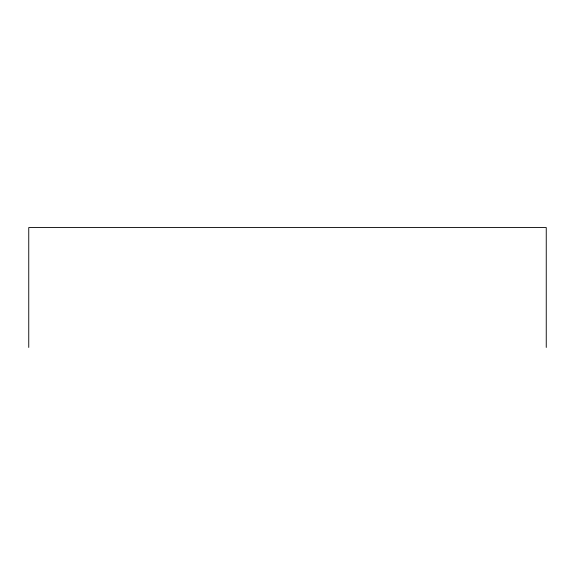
<?xml version="1.0" encoding="UTF-8"?>
<svg xmlns="http://www.w3.org/2000/svg" width="575" height="575" viewBox="0 0 575 575"><rect width="100%" height="100%" fill="white"/><g stroke="black" fill="none" stroke-linecap="round" stroke-linejoin="round"><path stroke-width="0.86" d="M546.25 347.444L546.25 227.556L28.75 227.556L28.75 347.444"/></g></svg>
